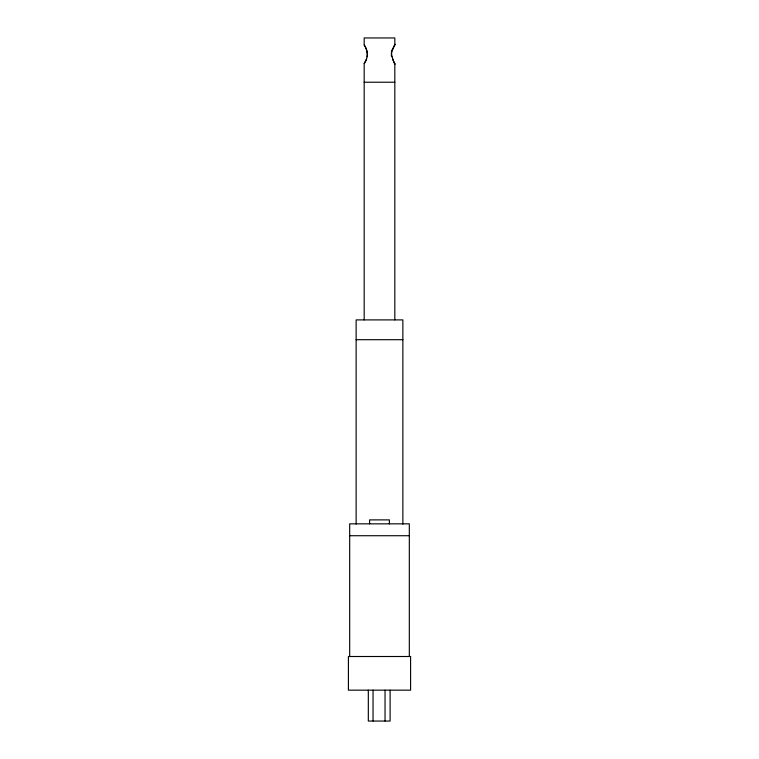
<?xml version="1.0" encoding="UTF-8"?>
<svg xmlns="http://www.w3.org/2000/svg" width="759" height="759" viewBox="0 0 759 759"><rect width="100%" height="100%" fill="white"/><g stroke="black" fill="none" stroke-linecap="round" stroke-linejoin="round"><path stroke-width="1.14" d="M364.178 319.9L364.178 63.547C368.324 58.339 368.087 50.483 364.273 45.104C365.591 46.821 368.457 53.026 367.157 56.745M392.479 59.041C399.822 74.145 388.01 52.437 392.479 49.534C399.557 35.369 388.997 54.231 391.815 56.745M366.521 59.041L364.178 63.547M364.178 82.228L394.822 82.228M356.132 339.7L402.868 339.7M349.681 535.721L409.319 535.721M409.319 656.507L409.319 523.843L349.681 523.843L349.681 656.507M402.868 524.108L402.868 319.9L356.132 319.9L356.132 524.108M394.822 45.047L394.822 37.95L364.178 37.95L364.178 45.028M394.822 63.528L394.822 319.9M390.107 690.159L390.107 721.05L368.324 721.05L368.324 690.159M389.395 523.843L389.395 519.887L369.605 519.887L369.605 523.843M385.041 690.159L385.041 721.05M373.048 690.159L373.048 721.05M410.591 656.507L348.409 656.507L348.409 690.159L410.591 690.159L410.591 656.507"/></g></svg>
